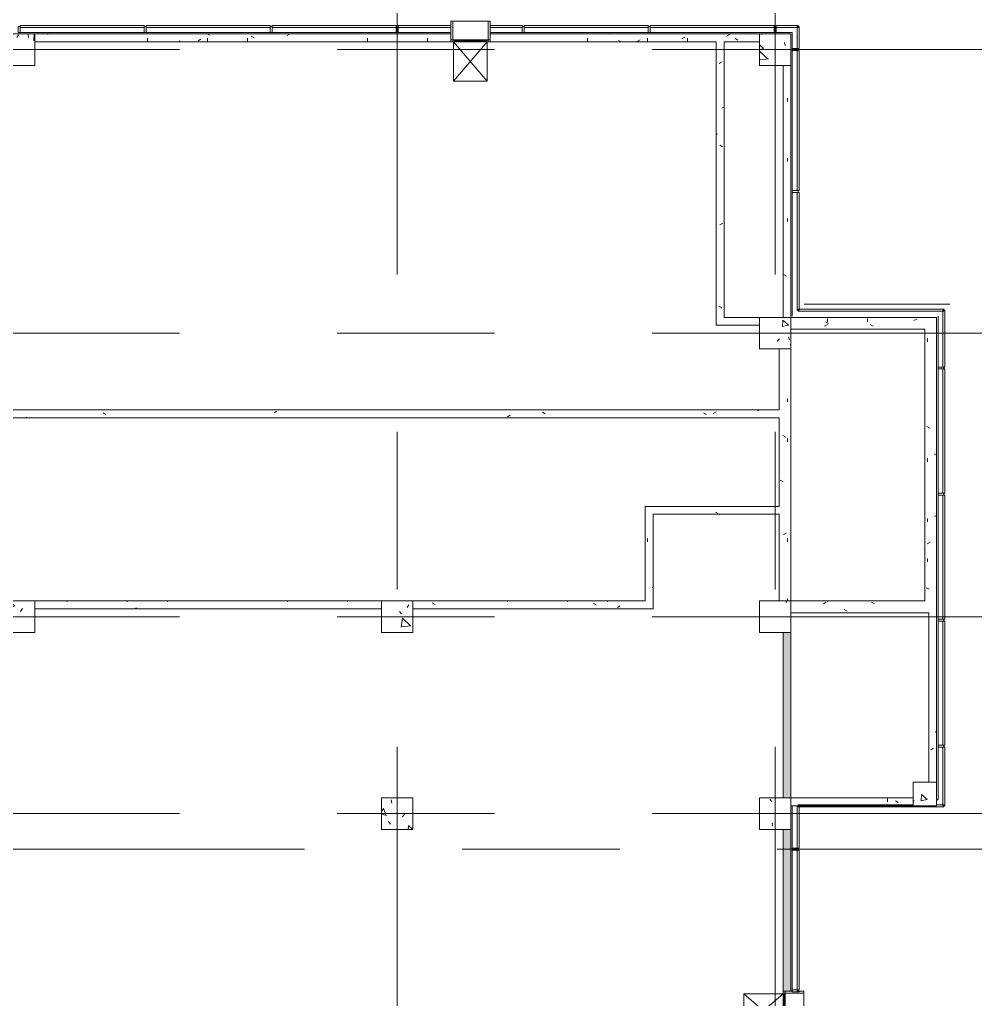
# Model space of a CAD drawing. Extents: x -14231 to 516634, y -267190 to 70805.
# Drawn here: x 375726 to 399997, y -50310 to -25432 of the extents above; entities that cross this region are included whole.
import ezdxf

# ---------------------------------------------------------------- set-up
doc = ezdxf.new("R2010")
doc.units = 0
doc.header["$LTSCALE"] = 8
for name, pattern in [('Access Line', [382.3, 250, -132.3]), ('Centre', [7937.5, 1587.5, -1190.625, 3968.75, -1190.625]), ('IDA - Grid Line', [3500, 2000, -500, 500, -500])]:
    doc.linetypes.add(name, pattern=pattern)
doc.layers.get('0').update_dxf_attribs({"color": 1, "linetype": 'CONTINUOUS'})
for name, color, linetype, lineweight in [('A-_ANOTGRID_E', 7, 'CONTINUOUS', 9), ('A-_CLAD----_E', 7, 'CONTINUOUS', 9), ('A-_CLAD----_E1', 7, 'CONTINUOUS', 9), ('A-_WALL----_E', 7, 'CONTINUOUS', 9), ('A-_WALL----_H', 7, 'CONTINUOUS', 9), ('A-_WIND----_E', 7, 'CONTINUOUS', 9), ('A-COLN----_E', 7, 'CONTINUOUS', 9), ('A-COLN----_E1', 7, 'CONTINUOUS', 9)]:
    doc.layers.add(name, color=color, linetype=linetype, lineweight=lineweight)
pattern_1 = [(0, (0, 0), (2032, 508), [83.82, -1440.18, 83.82, -1440.18, -8128]), (0, (0, 0), (2032, 508), [-3048, 83.82, -2964.18, 83.82, -1440.18, -3556]), (0, (0, 0), (2032, 508), [-7620, 83.82, -932.18, 83.82, -2456.18]), (120, (762, 254), (-1455.9409, 1505.76362), [83.82, -1440.18, 83.82, -1440.18, -8128]), (120, (762, 254), (-1455.9409, 1505.76362), [-3048, 83.82, -2964.18, 83.82, -1440.18, -3556]), (120, (762, 254), (-1455.9409, 1505.76362), [-7620, 83.82, -932.18, 83.82, -2456.18]), (240, (1016, 1270), (-576.0591, -2013.76362), [83.82, -1440.18, 83.82, -1440.18, -8128]), (240, (1016, 1270), (-576.0591, -2013.76362), [-3048, 83.82, -2964.18, 83.82, -1440.18, -3556]), (240, (1016, 1270), (-576.0591, -2013.76362), [-7620, 83.82, -932.18, 83.82, -2456.18])]

# ---------------------------------------------------------------- blocks, each defined once
blk = doc.blocks.new('IDA - Rectangle Column - 800W X 800D-V16-PH1 LEVEL 3 - PROBE')
at = {"layer": 'A-COLN----_E1', "true_color": 0xaaaaaa}
h = blk.add_hatch(dxfattribs=at)
h.set_pattern_fill('FP_18', color=253, style=0, pattern_type=2)
h.set_pattern_definition([(320, (-325556.1, 851757.2), (-159.3907, -1821.8403), [190.5, -2095.5]), (265, (-325556.1, 851757.2), (1910.5674, 352.428), [152.4, -1676.4]), (10.451, (-325569.4, 851605.4), (1751.166, -1469.4262), [161.9, -1780.901]), (316.184, (-325048.1, 851757.2), (-420.428, -2710.791), [285.75, -3143.25]), (6.636, (-325083.2, 851531.3), (2474.276, -2374.0256), [242.85, -2671.351]), (261.184, (-325048, 851757.2), (2474.2525, -2374.05), [228.6, -2514.6]), (291, (-325175.1, 851503.2), (-1022.6516, -1516.1442), [190.5, -2095.5]), (236, (-325175.1, 851503.2), (1841.8805, -618.021), [152.4, -1676.4]), (341.451, (-325260.3, 851376.8), (819.2124, -2134.1713), [161.9, -1780.901]), (307.5, (-325556.1, 851757.2), (845.5504, -30.88603), [83.82, -1572.26, 83.82, -3300.73]), (307.5, (-325556.1, 851757.2), (845.5504, -30.88603), [-1739.9, -1617.98, 83.82, -1598.93]), (277.5, (-325556.1, 851757.2), (1001.80575, -668.1966), [83.82, -886.46, 83.82, -2175.51]), (277.5, (-325556.1, 851757.2), (1001.80575, -668.1966), [-1054.1, -1534.16, 83.82, -557.53]), (237.5, (-325556.1, 852323.6), (-57.2896, -1355.9093), [83.82, -551.18, 83.82, -4526.28]), (237.5, (-325556.1, 852323.6), (-57.2896, -1355.9093), [-718.82, -1897.38, 83.82, -2545.08]), (227.5, (-325556.1, 852577.6), (254.2664, -1481.2932), [83.82, -741.68, 83.82, -3098.8]), (227.5, (-325556.1, 852577.6), (254.2664, -1481.2932), [-909.32, -1231.9, 83.82, -1783.08])])
h.paths.add_polyline_path([(-400, -400), (400, -400), (400, 400), (-400, 400)])
at = {"layer": 'A-COLN----_E', "color": 253, "true_color": 0xaaaaaa}
for p, q in [((400, 400), (-400, 400)), ((-400, 400), (-400, -400)), ((400, -400), (400, 400)), ((-400, -400), (400, -400))]:
    blk.add_line(p, q, dxfattribs=at)
blk = doc.blocks.new('IDA - Rectangle Column - 800W X 800D-V17-PH1 LEVEL 3 - PROBE')
at = {"layer": 'A-COLN----_E1', "true_color": 0xaaaaaa}
h = blk.add_hatch(dxfattribs=at)
h.set_pattern_fill('FP_19', color=253, style=0, pattern_type=2)
h.set_pattern_definition([(320, (-325556.1, 846757.2), (-159.3907, -1821.8403), [190.5, -2095.5]), (265, (-325556.1, 846757.2), (1910.5674, 352.428), [152.4, -1676.4]), (10.451, (-325569.4, 846605.4), (1751.166, -1469.4262), [161.9, -1780.901]), (316.184, (-325048.1, 846757.2), (-420.428, -2710.791), [285.75, -3143.25]), (6.636, (-325083.2, 846531.3), (2474.276, -2374.0256), [242.85, -2671.351]), (261.184, (-325048, 846757.2), (2474.2525, -2374.05), [228.6, -2514.6]), (291, (-325175.1, 846503.2), (-1022.6516, -1516.1442), [190.5, -2095.5]), (236, (-325175.1, 846503.2), (1841.8805, -618.021), [152.4, -1676.4]), (341.451, (-325260.3, 846376.8), (819.2124, -2134.1713), [161.9, -1780.901]), (307.5, (-325556.1, 846757.2), (845.5504, -30.88603), [83.82, -1572.26, 83.82, -3300.73]), (307.5, (-325556.1, 846757.2), (845.5504, -30.88603), [-1739.9, -1617.98, 83.82, -1598.93]), (277.5, (-325556.1, 846757.2), (1001.80575, -668.1966), [83.82, -886.46, 83.82, -2175.51]), (277.5, (-325556.1, 846757.2), (1001.80575, -668.1966), [-1054.1, -1534.16, 83.82, -557.53]), (237.5, (-325556.1, 847323.6), (-57.2896, -1355.9093), [83.82, -551.18, 83.82, -4526.28]), (237.5, (-325556.1, 847323.6), (-57.2896, -1355.9093), [-718.82, -1897.38, 83.82, -2545.08]), (227.5, (-325556.1, 847577.6), (254.2664, -1481.2932), [83.82, -741.68, 83.82, -3098.8]), (227.5, (-325556.1, 847577.6), (254.2664, -1481.2932), [-909.32, -1231.9, 83.82, -1783.08])])
h.paths.add_polyline_path([(-400, 400), (-400, -400), (400, -400), (400, 400)])
at = {"layer": 'A-COLN----_E', "color": 253, "true_color": 0xaaaaaa}
for p, q in [((400, 400), (-400, 400)), ((-400, 400), (-400, -400)), ((400, -400), (400, 400)), ((-400, -400), (400, -400))]:
    blk.add_line(p, q, dxfattribs=at)
blk = doc.blocks.new('IDA - Rectangle Column - 800W X 800D-V18-PH1 LEVEL 3 - PROBE')
at = {"layer": 'A-COLN----_E1', "true_color": 0xaaaaaa}
h = blk.add_hatch(dxfattribs=at)
h.set_pattern_fill('FP_20', color=253, style=0, pattern_type=2)
h.set_pattern_definition([(320, (-325556.1, 839557.2), (-159.3907, -1821.8403), [190.5, -2095.5]), (265, (-325556.1, 839557.2), (1910.5674, 352.428), [152.4, -1676.4]), (10.451, (-325569.4, 839405.4), (1751.166, -1469.4262), [161.9, -1780.901]), (316.184, (-325048.1, 839557.2), (-420.428, -2710.791), [285.75, -3143.25]), (6.636, (-325083.2, 839331.3), (2474.276, -2374.0256), [242.85, -2671.351]), (261.184, (-325048, 839557.2), (2474.2525, -2374.05), [228.6, -2514.6]), (291, (-325175.1, 839303.2), (-1022.6516, -1516.1442), [190.5, -2095.5]), (236, (-325175.1, 839303.2), (1841.8805, -618.021), [152.4, -1676.4]), (341.451, (-325260.3, 839176.8), (819.2124, -2134.1713), [161.9, -1780.901]), (307.5, (-325556.1, 839557.2), (845.5504, -30.88603), [83.82, -1572.26, 83.82, -3300.73]), (307.5, (-325556.1, 839557.2), (845.5504, -30.88603), [-1739.9, -1617.98, 83.82, -1598.93]), (277.5, (-325556.1, 839557.2), (1001.80575, -668.1966), [83.82, -886.46, 83.82, -2175.51]), (277.5, (-325556.1, 839557.2), (1001.80575, -668.1966), [-1054.1, -1534.16, 83.82, -557.53]), (237.5, (-325556.1, 840123.6), (-57.2896, -1355.9093), [83.82, -551.18, 83.82, -4526.28]), (237.5, (-325556.1, 840123.6), (-57.2896, -1355.9093), [-718.82, -1897.38, 83.82, -2545.08]), (227.5, (-325556.1, 840377.6), (254.2664, -1481.2932), [83.82, -741.68, 83.82, -3098.8]), (227.5, (-325556.1, 840377.6), (254.2664, -1481.2932), [-909.32, -1231.9, 83.82, -1783.08])])
h.paths.add_polyline_path([(-400, -400), (400, -400), (400, 400), (-400, 400)])
at = {"layer": 'A-COLN----_E', "color": 253, "true_color": 0xaaaaaa}
for p, q in [((400, 400), (-400, 400)), ((-400, 400), (-400, -400)), ((400, -400), (400, 400)), ((-400, -400), (400, -400))]:
    blk.add_line(p, q, dxfattribs=at)
blk = doc.blocks.new('IDA - Rectangle Column - 800W X 800D-V19-PH1 LEVEL 3 - PROBE')
at = {"layer": 'A-COLN----_E1', "true_color": 0xaaaaaa}
h = blk.add_hatch(dxfattribs=at)
h.set_pattern_fill('FP_21', color=253, style=0, pattern_type=2)
h.set_pattern_definition([(320, (-325556.1, 832357.2), (-159.3907, -1821.8403), [190.5, -2095.5]), (265, (-325556.1, 832357.2), (1910.5674, 352.428), [152.4, -1676.4]), (10.451, (-325569.4, 832205.4), (1751.166, -1469.4262), [161.9, -1780.901]), (316.184, (-325048.1, 832357.2), (-420.428, -2710.791), [285.75, -3143.25]), (6.636, (-325083.2, 832131.3), (2474.276, -2374.0256), [242.85, -2671.351]), (261.184, (-325048, 832357.2), (2474.2525, -2374.05), [228.6, -2514.6]), (291, (-325175.1, 832103.2), (-1022.6516, -1516.1442), [190.5, -2095.5]), (236, (-325175.1, 832103.2), (1841.8805, -618.021), [152.4, -1676.4]), (341.451, (-325260.3, 831976.8), (819.2124, -2134.1713), [161.9, -1780.901]), (307.5, (-325556.1, 832357.2), (845.5504, -30.88603), [83.82, -1572.26, 83.82, -3300.73]), (307.5, (-325556.1, 832357.2), (845.5504, -30.88603), [-1739.9, -1617.98, 83.82, -1598.93]), (277.5, (-325556.1, 832357.2), (1001.80575, -668.1966), [83.82, -886.46, 83.82, -2175.51]), (277.5, (-325556.1, 832357.2), (1001.80575, -668.1966), [-1054.1, -1534.16, 83.82, -557.53]), (237.5, (-325556.1, 832923.6), (-57.2896, -1355.9093), [83.82, -551.18, 83.82, -4526.28]), (237.5, (-325556.1, 832923.6), (-57.2896, -1355.9093), [-718.82, -1897.38, 83.82, -2545.08]), (227.5, (-325556.1, 833177.6), (254.2664, -1481.2932), [83.82, -741.68, 83.82, -3098.8]), (227.5, (-325556.1, 833177.6), (254.2664, -1481.2932), [-909.32, -1231.9, 83.82, -1783.08])])
h.paths.add_polyline_path([(-400, -400), (400, -400), (400, 400), (-400, 400)])
at = {"layer": 'A-COLN----_E', "color": 253, "true_color": 0xaaaaaa}
for p, q in [((400, 400), (-400, 400)), ((-400, 400), (-400, -400)), ((400, -400), (400, 400)), ((-400, -400), (400, -400))]:
    blk.add_line(p, q, dxfattribs=at)
blk = doc.blocks.new('IDA - Rectangle Column - 800W X 800D-V20-PH1 LEVEL 3 - PROBE')
at = {"layer": 'A-COLN----_E1', "true_color": 0xaaaaaa}
h = blk.add_hatch(dxfattribs=at)
h.set_pattern_fill('FP_22', color=253, style=0, pattern_type=2)
h.set_pattern_definition([(320, (-306356.1, 832357.2), (-159.3907, -1821.8403), [190.5, -2095.5]), (265, (-306356.1, 832357.2), (1910.5674, 352.428), [152.4, -1676.4]), (10.451, (-306369.4, 832205.4), (1751.166, -1469.4262), [161.9, -1780.901]), (316.184, (-305848.1, 832357.2), (-420.428, -2710.791), [285.75, -3143.25]), (6.636, (-305883.2, 832131.3), (2474.276, -2374.0256), [242.85, -2671.351]), (261.184, (-305848, 832357.2), (2474.2525, -2374.05), [228.6, -2514.6]), (291, (-305975.1, 832103.2), (-1022.6516, -1516.1442), [190.5, -2095.5]), (236, (-305975.1, 832103.2), (1841.8805, -618.021), [152.4, -1676.4]), (341.451, (-306060.3, 831976.8), (819.2124, -2134.1713), [161.9, -1780.901]), (307.5, (-306356.1, 832357.2), (845.5504, -30.88603), [83.82, -1572.26, 83.82, -3300.73]), (307.5, (-306356.1, 832357.2), (845.5504, -30.88603), [-1739.9, -1617.98, 83.82, -1598.93]), (277.5, (-306356.1, 832357.2), (1001.80575, -668.1966), [83.82, -886.46, 83.82, -2175.51]), (277.5, (-306356.1, 832357.2), (1001.80575, -668.1966), [-1054.1, -1534.16, 83.82, -557.53]), (237.5, (-306356.1, 832923.6), (-57.2896, -1355.9093), [83.82, -551.18, 83.82, -4526.28]), (237.5, (-306356.1, 832923.6), (-57.2896, -1355.9093), [-718.82, -1897.38, 83.82, -2545.08]), (227.5, (-306356.1, 833177.6), (254.2664, -1481.2932), [83.82, -741.68, 83.82, -3098.8]), (227.5, (-306356.1, 833177.6), (254.2664, -1481.2932), [-909.32, -1231.9, 83.82, -1783.08])])
h.paths.add_polyline_path([(-400, -400), (400, -400), (400, 400), (-400, 400)])
at = {"layer": 'A-COLN----_E', "color": 253, "true_color": 0xaaaaaa}
for p, q in [((400, 400), (-400, 400)), ((-400, 400), (-400, -400)), ((400, -400), (400, 400)), ((-400, -400), (400, -400))]:
    blk.add_line(p, q, dxfattribs=at)
blk = doc.blocks.new('IDA - Rectangle Column - 800W X 800D-V21-PH1 LEVEL 3 - PROBE')
at = {"layer": 'A-COLN----_E1', "true_color": 0xaaaaaa}
h = blk.add_hatch(dxfattribs=at)
h.set_pattern_fill('FP_23', color=253, style=0, pattern_type=2)
h.set_pattern_definition([(320, (-306356.1, 846757.2), (-159.3907, -1821.8403), [190.5, -2095.5]), (265, (-306356.1, 846757.2), (1910.5674, 352.428), [152.4, -1676.4]), (10.451, (-306369.4, 846605.4), (1751.166, -1469.4262), [161.9, -1780.901]), (316.184, (-305848.1, 846757.2), (-420.428, -2710.791), [285.75, -3143.25]), (6.636, (-305883.2, 846531.3), (2474.276, -2374.0256), [242.85, -2671.351]), (261.184, (-305848, 846757.2), (2474.2525, -2374.05), [228.6, -2514.6]), (291, (-305975.1, 846503.2), (-1022.6516, -1516.1442), [190.5, -2095.5]), (236, (-305975.1, 846503.2), (1841.8805, -618.021), [152.4, -1676.4]), (341.451, (-306060.3, 846376.8), (819.2124, -2134.1713), [161.9, -1780.901]), (307.5, (-306356.1, 846757.2), (845.5504, -30.88603), [83.82, -1572.26, 83.82, -3300.73]), (307.5, (-306356.1, 846757.2), (845.5504, -30.88603), [-1739.9, -1617.98, 83.82, -1598.93]), (277.5, (-306356.1, 846757.2), (1001.80575, -668.1966), [83.82, -886.46, 83.82, -2175.51]), (277.5, (-306356.1, 846757.2), (1001.80575, -668.1966), [-1054.1, -1534.16, 83.82, -557.53]), (237.5, (-306356.1, 847323.6), (-57.2896, -1355.9093), [83.82, -551.18, 83.82, -4526.28]), (237.5, (-306356.1, 847323.6), (-57.2896, -1355.9093), [-718.82, -1897.38, 83.82, -2545.08]), (227.5, (-306356.1, 847577.6), (254.2664, -1481.2932), [83.82, -741.68, 83.82, -3098.8]), (227.5, (-306356.1, 847577.6), (254.2664, -1481.2932), [-909.32, -1231.9, 83.82, -1783.08])])
h.paths.add_polyline_path([(-400, 400), (-400, -400), (400, -400), (400, 400)])
at = {"layer": 'A-COLN----_E', "color": 253, "true_color": 0xaaaaaa}
for p, q in [((400, 400), (-400, 400)), ((-400, 400), (-400, -400)), ((400, -400), (400, 400)), ((-400, -400), (400, -400))]:
    blk.add_line(p, q, dxfattribs=at)
blk = doc.blocks.new('IDA - Rectangle Column - 800W X 800D-V22-PH1 LEVEL 3 - PROBE')
at = {"layer": 'A-COLN----_E1', "true_color": 0xaaaaaa}
h = blk.add_hatch(dxfattribs=at)
h.set_pattern_fill('FP_24', color=253, style=0, pattern_type=2)
h.set_pattern_definition([(320, (-315956.1, 846757.2), (-159.3907, -1821.8403), [190.5, -2095.5]), (265, (-315956.1, 846757.2), (1910.5674, 352.428), [152.4, -1676.4]), (10.451, (-315969.4, 846605.4), (1751.166, -1469.4262), [161.9, -1780.901]), (316.184, (-315448.1, 846757.2), (-420.428, -2710.791), [285.75, -3143.25]), (6.636, (-315483.2, 846531.3), (2474.276, -2374.0256), [242.85, -2671.351]), (261.184, (-315448, 846757.2), (2474.2525, -2374.05), [228.6, -2514.6]), (291, (-315575.1, 846503.2), (-1022.6516, -1516.1442), [190.5, -2095.5]), (236, (-315575.1, 846503.2), (1841.8805, -618.021), [152.4, -1676.4]), (341.451, (-315660.3, 846376.8), (819.2124, -2134.1713), [161.9, -1780.901]), (307.5, (-315956.1, 846757.2), (845.5504, -30.88603), [83.82, -1572.26, 83.82, -3300.73]), (307.5, (-315956.1, 846757.2), (845.5504, -30.88603), [-1739.9, -1617.98, 83.82, -1598.93]), (277.5, (-315956.1, 846757.2), (1001.80575, -668.1966), [83.82, -886.46, 83.82, -2175.51]), (277.5, (-315956.1, 846757.2), (1001.80575, -668.1966), [-1054.1, -1534.16, 83.82, -557.53]), (237.5, (-315956.1, 847323.6), (-57.2896, -1355.9093), [83.82, -551.18, 83.82, -4526.28]), (237.5, (-315956.1, 847323.6), (-57.2896, -1355.9093), [-718.82, -1897.38, 83.82, -2545.08]), (227.5, (-315956.1, 847577.6), (254.2664, -1481.2932), [83.82, -741.68, 83.82, -3098.8]), (227.5, (-315956.1, 847577.6), (254.2664, -1481.2932), [-909.32, -1231.9, 83.82, -1783.08])])
h.paths.add_polyline_path([(-400, -400), (400, -400), (400, 400), (-400, 400), (-400, 262)])
at = {"layer": 'A-COLN----_E', "color": 253, "true_color": 0xaaaaaa}
for p, q in [((400, 400), (-400, 400)), ((-400, 400), (-400, -400)), ((400, -400), (400, 400)), ((-400, -400), (400, -400))]:
    blk.add_line(p, q, dxfattribs=at)
blk = doc.blocks.new('IDA - Rectangle Column - 800W X 800D-V23-PH1 LEVEL 3 - PROBE')
at = {"layer": 'A-COLN----_E1', "true_color": 0xaaaaaa}
h = blk.add_hatch(dxfattribs=at)
h.set_pattern_fill('FP_25', color=253, style=0, pattern_type=2)
h.set_pattern_definition([(320, (-315956.1, 851757.2), (-159.3907, -1821.8403), [190.5, -2095.5]), (265, (-315956.1, 851757.2), (1910.5674, 352.428), [152.4, -1676.4]), (10.451, (-315969.4, 851605.4), (1751.166, -1469.4262), [161.9, -1780.901]), (316.184, (-315448.1, 851757.2), (-420.428, -2710.791), [285.75, -3143.25]), (6.636, (-315483.2, 851531.3), (2474.276, -2374.0256), [242.85, -2671.351]), (261.184, (-315448, 851757.2), (2474.2525, -2374.05), [228.6, -2514.6]), (291, (-315575.1, 851503.2), (-1022.6516, -1516.1442), [190.5, -2095.5]), (236, (-315575.1, 851503.2), (1841.8805, -618.021), [152.4, -1676.4]), (341.451, (-315660.3, 851376.8), (819.2124, -2134.1713), [161.9, -1780.901]), (307.5, (-315956.1, 851757.2), (845.5504, -30.88603), [83.82, -1572.26, 83.82, -3300.73]), (307.5, (-315956.1, 851757.2), (845.5504, -30.88603), [-1739.9, -1617.98, 83.82, -1598.93]), (277.5, (-315956.1, 851757.2), (1001.80575, -668.1966), [83.82, -886.46, 83.82, -2175.51]), (277.5, (-315956.1, 851757.2), (1001.80575, -668.1966), [-1054.1, -1534.16, 83.82, -557.53]), (237.5, (-315956.1, 852323.6), (-57.2896, -1355.9093), [83.82, -551.18, 83.82, -4526.28]), (237.5, (-315956.1, 852323.6), (-57.2896, -1355.9093), [-718.82, -1897.38, 83.82, -2545.08]), (227.5, (-315956.1, 852577.6), (254.2664, -1481.2932), [83.82, -741.68, 83.82, -3098.8]), (227.5, (-315956.1, 852577.6), (254.2664, -1481.2932), [-909.32, -1231.9, 83.82, -1783.08])])
h.paths.add_polyline_path([(-400, -400), (400, -400), (400, 400), (-400, 400)])
at = {"layer": 'A-COLN----_E', "color": 253, "true_color": 0xaaaaaa}
for p, q in [((400, 400), (-400, 400)), ((-400, 400), (-400, -400)), ((400, -400), (400, 400)), ((-400, -400), (400, -400))]:
    blk.add_line(p, q, dxfattribs=at)
blk = doc.blocks.new('IDA - Rectangle Column - 600W X 600D-9805182-PH1 LEVEL 3 - PROBE')
at = {"layer": 'A-COLN----_E1', "true_color": 0xaaaaaa}
h = blk.add_hatch(dxfattribs=at)
h.set_pattern_fill('FP_56', color=253, style=0, pattern_type=2)
h.set_pattern_definition([(320, (-329356.1, 851257.2), (-159.3907, -1821.8403), [190.5, -2095.5]), (265, (-329356.1, 851257.2), (1910.5674, 352.428), [152.4, -1676.4]), (10.451, (-329369.4, 851105.4), (1751.166, -1469.4262), [161.9, -1780.901]), (316.184, (-328848.1, 851257.2), (-420.428, -2710.791), [285.75, -3143.25]), (6.636, (-328883.2, 851031.3), (2474.276, -2374.0256), [242.85, -2671.351]), (261.184, (-328848, 851257.2), (2474.2525, -2374.05), [228.6, -2514.6]), (291, (-328975.1, 851003.2), (-1022.6516, -1516.1442), [190.5, -2095.5]), (236, (-328975.1, 851003.2), (1841.8805, -618.021), [152.4, -1676.4]), (341.451, (-329060.3, 850876.8), (819.2124, -2134.1713), [161.9, -1780.901]), (307.5, (-329356.1, 851257.2), (845.5504, -30.88603), [83.82, -1572.26, 83.82, -3300.73]), (307.5, (-329356.1, 851257.2), (845.5504, -30.88603), [-1739.9, -1617.98, 83.82, -1598.93]), (277.5, (-329356.1, 851257.2), (1001.80575, -668.1966), [83.82, -886.46, 83.82, -2175.51]), (277.5, (-329356.1, 851257.2), (1001.80575, -668.1966), [-1054.1, -1534.16, 83.82, -557.53]), (237.5, (-329356.1, 851823.6), (-57.2896, -1355.9093), [83.82, -551.18, 83.82, -4526.28]), (237.5, (-329356.1, 851823.6), (-57.2896, -1355.9093), [-718.82, -1897.38, 83.82, -2545.08]), (227.5, (-329356.1, 852077.6), (254.2664, -1481.2932), [83.82, -741.68, 83.82, -3098.8]), (227.5, (-329356.1, 852077.6), (254.2664, -1481.2932), [-909.32, -1231.9, 83.82, -1783.08])])
h.paths.add_polyline_path([(-300, -300), (300, -300), (300, 300), (-300, 300)])
at = {"layer": 'A-COLN----_E', "color": 253, "true_color": 0xaaaaaa}
for p, q in [((300, 300), (-300, 300)), ((-300, 300), (-300, -300)), ((300, -300), (300, 300)), ((-300, -300), (300, -300))]:
    blk.add_line(p, q, dxfattribs=at)
blk = doc.blocks.new('Aluminium Window - 1000L X 1000H - FAP-02 - 2HR-V56-PH1 LEVEL 3 - PROBE')
at = {"layer": 'A-_WIND----_E', "color": 253, "true_color": 0xaaaaaa}
for p, q in [((-495, 425), (-495, 310)), ((-445, 425), (-495, 425)), ((-445, -50), (-445, 425)), ((455, 425), (-445, 425)), ((505, 425), (455, 425)), ((455, 425), (455, -50)), ((505, 310), (505, 425)), ((505, 100), (505, 260)), ((-495, 135), (-495, 100)), ((-445, -50), (-492, -50)), ((-492, -50), (-445, -50)), ((-492, -100), (-445, -100)), ((-445, -65), (-445, -50)), ((455, -50), (-445, -50)), ((-445, -50), (455, -50)), ((-445, -65), (-445, -100)), ((-395, -65), (-445, -65)), ((-445, -100), (-395, -100)), ((405, -65), (-395, -65)), ((-395, -100), (-395, -65)), ((405, -79), (-395, -79)), ((-395, -79), (-395, -87)), ((-395, -87), (405, -87)), ((-395, -100), (405, -100)), ((455, -65), (405, -65)), ((405, -65), (405, -100)), ((405, -87), (405, -79)), ((405, -100), (455, -100)), ((505, -50), (455, -50)), ((455, -50), (455, -65)), ((455, -50), (505, -50)), ((455, -100), (455, -65)), ((455, -100), (505, -100))]:
    blk.add_line(p, q, dxfattribs=at)
at = {"layer": 'A-_WIND----_E', "color": 253, "linetype": 'Centre', "true_color": 0xaaaaaa}
for p, q in [((-495, 425), (505, 425)), ((-74, 425), (-390, 425))]:
    blk.add_line(p, q, dxfattribs=at)
at = {"layer": 'A-_WIND----_E', "color": 253, "linetype": 'Access Line', "true_color": 0xaaaaaa}
for p, q in [((-420, -1100), (-420, -100)), ((-420, -100), (430, -1100)), ((-420, -1100), (430, -100)), ((430, -1100), (430, -100)), ((-420, -1100), (430, -1100))]:
    blk.add_line(p, q, dxfattribs=at)
blk = doc.blocks.new('Aluminium Window - 1000L X 1000H - FAP-02 - 2HR-V58-PH1 LEVEL 3 - PROBE')
at = {"layer": 'A-_WIND----_E', "color": 253, "true_color": 0xaaaaaa}
for p, q in [((-495, 425), (-495, 310)), ((-445, 425), (-495, 425)), ((-495, 260), (-495, 100)), ((-445, -50), (-445, 425)), ((455, 425), (-445, 425)), ((505, 425), (455, 425)), ((455, 425), (455, -50)), ((505, 310), (505, 425)), ((505, 100), (505, 260)), ((-445, -50), (-492, -50)), ((-492, -50), (-445, -50)), ((-492, -100), (-445, -100)), ((-445, -65), (-445, -50)), ((455, -50), (-445, -50)), ((-445, -50), (455, -50)), ((-445, -65), (-445, -100)), ((-395, -65), (-445, -65)), ((-445, -100), (-395, -100)), ((405, -65), (-395, -65)), ((-395, -100), (-395, -65)), ((405, -79), (-395, -79)), ((-395, -79), (-395, -87)), ((-395, -87), (405, -87)), ((-395, -100), (405, -100)), ((455, -65), (405, -65)), ((405, -65), (405, -100)), ((405, -87), (405, -79)), ((405, -100), (455, -100)), ((505, -50), (455, -50)), ((455, -50), (455, -65)), ((455, -50), (505, -50)), ((455, -100), (455, -65)), ((455, -100), (505, -100))]:
    blk.add_line(p, q, dxfattribs=at)
at = {"layer": 'A-_WIND----_E', "color": 253, "linetype": 'Centre', "true_color": 0xaaaaaa}
for p, q in [((-495, 425), (505, 425)), ((-74, 425), (-390, 425))]:
    blk.add_line(p, q, dxfattribs=at)
at = {"layer": 'A-_WIND----_E', "color": 253, "linetype": 'Access Line', "true_color": 0xaaaaaa}
for p, q in [((-420, -1100), (-420, -100)), ((-420, -100), (430, -1100)), ((-420, -1100), (430, -100)), ((430, -1100), (430, -100)), ((-420, -1100), (430, -1100))]:
    blk.add_line(p, q, dxfattribs=at)
blk = doc.blocks.new('System Panel - AlumPanelClad-White-10001330-PH1 LEVEL 3 - PROBE')
at = {"layer": 'A-_CLAD----_E', "color": 253, "true_color": 0xaaaaaa}
for p, q in [((1065, 25), (-1850, 25)), ((-1850, 25), (-1850, -25)), ((1850, 25), (1665, 25)), ((1850, -25), (1850, 25)), ((-1850, -25), (1850, -25))]:
    blk.add_line(p, q, dxfattribs=at)
blk = doc.blocks.new('Rectangular Mullion - groove center-10012004-PH1 LEVEL 3 - PROBE')
at = {"layer": 'A-_CLAD----_E1', "color": 253, "true_color": 0xaaaaaa}
blk.add_line((851407, 329691), (851407, 329656), dxfattribs=at)
blk = doc.blocks.new('System Panel - AlumPanelClad-White-10012010-PH1 LEVEL 3 - PROBE')
at = {"layer": 'A-_CLAD----_E', "color": 253, "true_color": 0xaaaaaa}
for p, q in [((745, 25), (-745, 25)), ((-745, 25), (-745, -25)), ((745, -25), (745, 25)), ((-745, -25), (745, -25))]:
    blk.add_line(p, q, dxfattribs=at)
blk = doc.blocks.new('Rectangular Mullion - groove center-10012005-PH1 LEVEL 3 - PROBE')
at = {"layer": 'A-_CLAD----_E1', "color": 253, "true_color": 0xaaaaaa}
blk.add_line((850067, 329691), (851407, 329691), dxfattribs=at)
blk = doc.blocks.new('System Panel - AlumPanelClad-White-10000757-PH1 LEVEL 3 - PROBE')
at = {"layer": 'A-_CLAD----_E', "color": 253, "true_color": 0xaaaaaa}
for p, q in [((1850, 25), (-1850, 25)), ((-1850, 25), (-1850, -25)), ((1850, -25), (1850, 25)), ((-1850, -25), (1850, -25))]:
    blk.add_line(p, q, dxfattribs=at)
blk = doc.blocks.new('Rectangular Mullion - groove center-10013415-PH1 LEVEL 3 - PROBE')
at = {"layer": 'A-_CLAD----_E1', "color": 253, "true_color": 0xaaaaaa}
blk.add_line((838822, 326291), (838822, 329991), dxfattribs=at)
blk = doc.blocks.new('System Panel - AlumPanelClad-White-10013422-PH1 LEVEL 3 - PROBE')
at = {"layer": 'A-_CLAD----_E', "color": 253, "true_color": 0xaaaaaa}
for p, q in [((1495, 25), (-1495, 25)), ((-1495, 25), (-1495, -25)), ((1495, -25), (1495, 25)), ((-1495, -25), (1495, -25))]:
    blk.add_line(p, q, dxfattribs=at)
blk = doc.blocks.new('Rectangular Mullion - groove center-10013417-PH1 LEVEL 3 - PROBE')
at = {"layer": 'A-_CLAD----_E1', "color": 253, "true_color": 0xaaaaaa}
blk.add_line((835982, 325991), (839122, 325991), dxfattribs=at)
blk = doc.blocks.new('System Panel - AlumPanelClad-White-10021056-PH1 LEVEL 3 - PROBE')
at = {"layer": 'A-_CLAD----_E', "color": 253, "true_color": 0xaaaaaa}
for p, q in [((280, 25), (-280, 25)), ((-280, 25), (-280, -25)), ((280, -25), (280, 25)), ((-280, -25), (280, -25))]:
    blk.add_line(p, q, dxfattribs=at)
blk = doc.blocks.new('Rectangular Mullion - groove center-10021053-PH1 LEVEL 3 - PROBE')
at = {"layer": 'A-_CLAD----_E1', "color": 253, "true_color": 0xaaaaaa}
blk.add_line((831922, 325581), (831922, 325991), dxfattribs=at)
blk = doc.blocks.new('System Panel - AlumPanelClad-White-10085945-PH1 LEVEL 3 - PROBE')
at = {"layer": 'A-_CLAD----_E', "color": 253, "true_color": 0xaaaaaa}
for p, q in [((786, 25), (-1786, 25)), ((-1786, 25), (-1786, -25)), ((786, -25), (786, 25)), ((1764, -25), (1764, 25)), ((1764, 25), (1786, 25)), ((1786, 25), (1786, -25)), ((-1786, -25), (786, -25)), ((1786, -25), (1764, -25))]:
    blk.add_line(p, q, dxfattribs=at)
blk = doc.blocks.new('System Panel - AlumPanelClad-White-10007495-PH1 LEVEL 3 - PROBE')
at = {"layer": 'A-_CLAD----_E', "color": 253, "true_color": 0xaaaaaa}
for p, q in [((1775, 25), (-1775, 25)), ((-1775, 25), (-1775, -25)), ((1775, -25), (1775, 25)), ((-1775, -25), (1775, -25))]:
    blk.add_line(p, q, dxfattribs=at)
blk = doc.blocks.new('Rectangular Mullion - groove center-10007492-PH1 LEVEL 3 - PROBE')
at = {"layer": 'A-_CLAD----_E1', "color": 253, "true_color": 0xaaaaaa}
blk.add_line((931882, 325991), (935432, 325991), dxfattribs=at)
blk = doc.blocks.new('Rectangular Mullion - groove center-9997094-PH1 LEVEL 3 - PROBE')
at = {"layer": 'A-_CLAD----_E1', "color": 253, "true_color": 0xaaaaaa}
for p, q in [((-25, -150), (-25, 0)), ((-25, 0), (25, 0)), ((25, 0), (25, -150)), ((25, -150), (-25, -150))]:
    blk.add_line(p, q, dxfattribs=at)
blk = doc.blocks.new('System Panel - AlumPanelClad-White-10011132-PH1 LEVEL 3 - PROBE')
at = {"layer": 'A-_CLAD----_E', "color": 253, "true_color": 0xaaaaaa}
for p, q in [((537.5, 25), (-537.5, 25)), ((-537.5, 25), (-537.5, -25)), ((537.5, -25), (537.5, 25)), ((-537.5, -25), (537.5, -25))]:
    blk.add_line(p, q, dxfattribs=at)
blk = doc.blocks.new('Rectangular Mullion - groove center-10011131-PH1 LEVEL 3 - PROBE')
at = {"layer": 'A-_CLAD----_E1', "color": 253, "true_color": 0xaaaaaa}
blk.add_line((851557, 325991), (852632, 325991), dxfattribs=at)
blk = doc.blocks.new('System Panel - AlumPanelClad-White-10005328-PH1 LEVEL 3 - PROBE')
at = {"layer": 'A-_CLAD----_E', "color": 253, "true_color": 0xaaaaaa}
for p, q in [((1575, 25), (-1575, 25)), ((-1575, 25), (-1575, -25)), ((1575, -25), (1575, 25)), ((-1575, -25), (1575, -25))]:
    blk.add_line(p, q, dxfattribs=at)
blk = doc.blocks.new('Rectangular Mullion - groove center-10005325-PH1 LEVEL 3 - PROBE')
at = {"layer": 'A-_CLAD----_E1', "color": 253, "true_color": 0xaaaaaa}
blk.add_line((846867, 329691), (850017, 329691), dxfattribs=at)
blk = doc.blocks.new('System Panel - AlumPanelClad-White-10013404-PH1 LEVEL 3 - PROBE')
at = {"layer": 'A-_CLAD----_E', "color": 253, "true_color": 0xaaaaaa}
for p, q in [((723, 25), (-723, 25)), ((-723, 25), (-723, -25)), ((723, -25), (723, 25)), ((-723, -25), (723, -25))]:
    blk.add_line(p, q, dxfattribs=at)
blk = doc.blocks.new('Rectangular Mullion - groove center-10013402-PH1 LEVEL 3 - PROBE')
at = {"layer": 'A-_CLAD----_E1', "color": 253, "true_color": 0xaaaaaa}
blk.add_line((839122, 329691), (840417, 329691), dxfattribs=at)
blk = doc.blocks.new('System Panel - AlumPanelClad-White-10013864-PH1 LEVEL 3 - PROBE')
at = {"layer": 'A-_CLAD----_E', "color": 253, "true_color": 0xaaaaaa}
for p, q in [((280, 25), (-280, 25)), ((-280, 25), (-280, -25)), ((280, -25), (280, 25)), ((-280, -25), (280, -25))]:
    blk.add_line(p, q, dxfattribs=at)
blk = doc.blocks.new('Rectangular Mullion - groove center-10021132-PH1 LEVEL 3 - PROBE')
at = {"layer": 'A-_CLAD----_E1', "color": 253, "true_color": 0xaaaaaa}
blk.add_line((831922, 325991), (832332, 325991), dxfattribs=at)
blk = doc.blocks.new('System Panel - AlumPanelClad-White-10087131-PH1 LEVEL 3 - PROBE')
at = {"layer": 'A-_CLAD----_E', "color": 253, "true_color": 0xaaaaaa}
for p, q in [((-760, 25), (-1575, 25)), ((-1575, 25), (-1575, -25)), ((-760, -25), (-760, 25)), ((1575, 25), (240, 25)), ((240, 25), (240, -25)), ((1575, -25), (1575, 25)), ((-1575, -25), (-760, -25)), ((240, -25), (1575, -25))]:
    blk.add_line(p, q, dxfattribs=at)
blk = doc.blocks.new('Rectangular Mullion - groove center-10086793-PH1 LEVEL 3 - PROBE')
at = {"layer": 'A-_CLAD----_E1', "color": 253, "true_color": 0xaaaaaa}
blk.add_line((831922, 315981), (831922, 317316), dxfattribs=at)
blk = doc.blocks.new('Rectangular Mullion - groove center-10087119-PH1 LEVEL 3 - PROBE')
at = {"layer": 'A-_CLAD----_E1', "color": 253, "true_color": 0xaaaaaa}
blk.add_line((831922, 318316), (831922, 319131), dxfattribs=at)
blk = doc.blocks.new('1659_F10N-PROBE_A_XF10N_R25_rvt-1-PH1 LEVEL 3 - PROBE')
at = {"layer": 'A-_WALL----_H', "true_color": 0xd4d4d4}
h = blk.add_hatch(dxfattribs=at)
h.set_pattern_fill('FP_1', color=254, style=0, pattern_type=2)
h.set_pattern_definition(pattern_1)
h.paths.add_polyline_path([(846357, 329356), (846357, 329656), (839157, 329656), (839157, 329356), (839457, 329356)])
h = blk.add_hatch(dxfattribs=at)
h.set_pattern_fill('FP_1', color=254, style=0, pattern_type=2)
h.set_pattern_definition(pattern_1)
h.paths.add_polyline_path([(846357, 325956), (846657, 325956), (846657, 329656), (846357, 329656), (846357, 329356)])
h = blk.add_hatch(dxfattribs=at)
h.set_pattern_fill('FP_1', color=254, style=0, pattern_type=2)
h.set_pattern_definition(pattern_1)
h.paths.add_polyline_path([(846657, 329456), (850957, 329456), (850957, 329656), (846657, 329656)])
h = blk.add_hatch(dxfattribs=at)
h.set_pattern_fill('FP_1', color=254, style=0, pattern_type=2)
h.set_pattern_definition(pattern_1)
h.paths.add_polyline_path([(839457, 325956), (839457, 329356), (839157, 329356), (839157, 325956)])
h = blk.add_hatch(dxfattribs=at)
h.set_pattern_fill('FP_1', color=254, style=0, pattern_type=2)
h.set_pattern_definition(pattern_1)
h.paths.add_polyline_path([(851357, 325956), (851557, 325956), (851557, 329056), (851357, 329056)])
h = blk.add_hatch(dxfattribs=at)
h.set_pattern_fill('FP_1', color=254, style=0, pattern_type=2)
h.set_pattern_definition(pattern_1)
h.paths.add_polyline_path([(837477, 325756), (839157, 325756), (839157, 325956), (832757, 325956), (832757, 325756)])
h = blk.add_hatch(dxfattribs=at)
h.set_pattern_fill('FP_1', color=254, style=0, pattern_type=2)
h.set_pattern_definition(pattern_1)
h.paths.add_polyline_path([(839957, 325656), (846357, 325656), (846357, 325956), (839957, 325956)])
h = blk.add_hatch(dxfattribs=at)
h.set_pattern_fill('FP_1', color=254, style=0, pattern_type=2)
h.set_pattern_definition(pattern_1)
h.paths.add_polyline_path([(938007, 325756), (938657, 325756), (938657, 325956), (938007, 325956), (938007, 325856)])
h.paths.add_polyline_path([(937011, 325756), (937011, 325956), (932257, 325956), (932257, 325756), (936678, 325756)])
h.paths.add_polyline_path([(939457, 325756), (943157, 325756), (943157, 325956), (939457, 325956), (939457, 325930)])
h.paths.add_polyline_path([(931457, 325756), (931457, 325956), (925057, 325956), (925057, 325756)])
h.paths.add_polyline_path([(915957, 325756), (917057, 325756), (917057, 325956), (915957, 325956), (915957, 325856)])
h.paths.add_polyline_path([(918642, 325756), (924257, 325756), (924257, 325956), (917857, 325956), (917857, 325756)])
h.paths.add_polyline_path([(914961, 325756), (914961, 325956), (910657, 325956), (910657, 325756), (914133, 325756)])
h.paths.add_polyline_path([(909857, 325756), (909857, 325956), (903457, 325956), (903457, 325756), (909623, 325756)])
h.paths.add_polyline_path([(902657, 325756), (902657, 325956), (898307, 325956), (898307, 325756), (900605, 325756)])
h.paths.add_polyline_path([(897311, 325756), (897311, 325956), (896257, 325956), (896257, 325756)])
h.paths.add_polyline_path([(895457, 325756), (895457, 325956), (889057, 325956), (889057, 325756), (891587, 325756)])
h.paths.add_polyline_path([(888257, 325756), (888257, 325956), (881857, 325956), (881857, 325756), (882569, 325756)])
h.paths.add_polyline_path([(881057, 325756), (881057, 325956), (878857, 325956), (878857, 325756)])
h.paths.add_polyline_path([(874657, 325756), (877861, 325756), (877861, 325956), (874657, 325956), (874657, 325772)])
h.paths.add_polyline_path([(873550, 325756), (873857, 325756), (873857, 325956), (867457, 325956), (867457, 325756)])
h.paths.add_polyline_path([(866657, 325756), (866657, 325956), (860257, 325956), (860257, 325756), (864532, 325756)])
h.paths.add_polyline_path([(852157, 325756), (856264, 325756), (856264, 325956), (852157, 325956), (852157, 325931)])
h.paths.add_polyline_path([(847157, 325756), (851357, 325756), (851357, 325956), (847157, 325956), (847157, 325769)])
h.paths.add_polyline_path([(859457, 325756), (859457, 325956), (857261, 325956), (857261, 325756)])
h = blk.add_hatch(dxfattribs=at)
h.set_pattern_fill('FP_1', color=254, style=0, pattern_type=2)
h.set_pattern_definition(pattern_1)
h.paths.add_polyline_path([(841707, 300856), (841707, 325656), (841507, 325656), (841507, 300856)])
h = blk.add_hatch(dxfattribs=at)
h.set_pattern_fill('FP_1', color=254, style=0, pattern_type=2)
h.set_pattern_definition(pattern_1)
h.paths.add_polyline_path([(844157, 322456), (844157, 325656), (843957, 325656), (843957, 322456)])
h = blk.add_hatch(dxfattribs=at)
h.set_pattern_fill('FP_1', color=254, style=0, pattern_type=2)
h.set_pattern_definition(pattern_1)
h.paths.add_polyline_path([(832144, 300830), (832157, 300830), (832157, 305956), (831957, 305956), (831957, 300830), (832057, 300830)])
h.paths.add_polyline_path([(832002, 306756), (832157, 306756), (832157, 317319), (831957, 317319), (831957, 306756)])
h.paths.add_polyline_path([(831957, 318316), (832157, 318316), (832157, 325156), (831957, 325156), (831957, 324025)])
h = blk.add_hatch(dxfattribs=at)
h.set_pattern_fill('FP_1', color=254, style=0, pattern_type=2)
h.set_pattern_definition(pattern_1)
h.paths.add_polyline_path([(832157, 324056), (839357, 324056), (839357, 324256), (832157, 324256)])
h = blk.add_hatch(dxfattribs=at)
h.set_pattern_fill('FP_1', color=254, style=0, pattern_type=2)
h.set_pattern_definition(pattern_1)
h.paths.add_polyline_path([(846357, 322256), (846357, 322456), (843957, 322456), (843957, 322256)])
h = blk.add_hatch(dxfattribs=at)
h.set_pattern_fill('FP_1', color=254, style=0, pattern_type=2)
h.set_pattern_definition(pattern_1)
h.paths.add_polyline_path([(846496, 316356), (846557, 316356), (846557, 322456), (846357, 322456), (846357, 316356)])
h = blk.add_hatch(dxfattribs=at)
h.set_pattern_fill('FP_1', color=254, style=0, pattern_type=2)
h.set_pattern_definition(pattern_1)
h.paths.add_polyline_path([(846357, 306756), (846557, 306756), (846557, 315556), (846357, 315556)])
at = {"layer": 'A-_ANOTGRID_E', "color": 254, "linetype": 'IDA - Grid Line', "true_color": 0xd4d4d4}
for p, q in [((832357, 294432), (832357, 332853)), ((839557, 294432), (839557, 332853)), ((846757, 294432), (846757, 332853)), ((851757, 294432), (851757, 332853)), ((852657, 297607), (852657, 332853)), ((822064, 325556), (979147, 325556)), ((822064, 315956), (979147, 315956))]:
    blk.add_line(p, q, dxfattribs=at)
at = {"layer": 'A-_WALL----_E', "color": 253, "true_color": 0xaaaaaa}
for p, q in [((846357, 329656), (839157, 329656)), ((839157, 329656), (839157, 329356)), ((846657, 329656), (846357, 329656)), ((850957, 329656), (846657, 329656)), ((846657, 325956), (846657, 329456)), ((846657, 329456), (850957, 329456)), ((839157, 329356), (839157, 325956)), ((839457, 329356), (846357, 329356)), ((839457, 325956), (839457, 329356)), ((846357, 329356), (846357, 325956)), ((851357, 329056), (851357, 325956)), ((851557, 329056), (851357, 329056)), ((851557, 325956), (851557, 329056)), ((839157, 325956), (832757, 325956)), ((846357, 325956), (839957, 325956)), ((851357, 325956), (847157, 325956)), ((856264, 325956), (852157, 325956)), ((856264, 325756), (856264, 325956)), ((832757, 325756), (839157, 325756)), ((839957, 325656), (841507, 325656)), ((841507, 325656), (841507, 300856)), ((841707, 325656), (843957, 325656)), ((841707, 300856), (841707, 325656)), ((843957, 325656), (843957, 322456)), ((844157, 322456), (844157, 325656)), ((844157, 325656), (846357, 325656)), ((847157, 325756), (851357, 325756)), ((852157, 325756), (856264, 325756)), ((831957, 325156), (831957, 318316)), ((832157, 324256), (832157, 325156)), ((839157, 325156), (839157, 324256)), ((839357, 324256), (839357, 325156)), ((839157, 324256), (832157, 324256)), ((839357, 324056), (839357, 324256)), ((832157, 318316), (832157, 324056)), ((832157, 324056), (839357, 324056)), ((843957, 322456), (843957, 322256)), ((846357, 322456), (844157, 322456)), ((846557, 322456), (846357, 322456)), ((846557, 316356), (846557, 322456)), ((843957, 322256), (846357, 322256)), ((846357, 322256), (846357, 316356)), ((831957, 318316), (832157, 318316)), ((831957, 317319), (831957, 306756)), ((832157, 317319), (831957, 317319)), ((832157, 306756), (832157, 317319)), ((846357, 315556), (846357, 306756)), ((846557, 306756), (846557, 315556))]:
    blk.add_line(p, q, dxfattribs=at)
at = {"layer": 'A-_CLAD----_E', "color": 253, "lineweight": 9, "true_color": 0xaaaaaa}
for name, p, rotation in [('System Panel - AlumPanelClad-White-10000757-PH1 LEVEL 3 - PROBE', (838972, 327991), 270), ('System Panel - AlumPanelClad-White-10013404-PH1 LEVEL 3 - PROBE', (839695, 329841), 180), ('System Panel - AlumPanelClad-White-10005328-PH1 LEVEL 3 - PROBE', (842042, 329841), 180), ('System Panel - AlumPanelClad-White-10005328-PH1 LEVEL 3 - PROBE', (845242, 329841), 180), ('System Panel - AlumPanelClad-White-10005328-PH1 LEVEL 3 - PROBE', (848442, 329841), 180), ('System Panel - AlumPanelClad-White-10012010-PH1 LEVEL 3 - PROBE', (850812, 329841), 180), ('System Panel - AlumPanelClad-White-10001330-PH1 LEVEL 3 - PROBE', (851557, 327991), 90), ('System Panel - AlumPanelClad-White-10013864-PH1 LEVEL 3 - PROBE', (832052, 326141), 180), ('System Panel - AlumPanelClad-White-10007495-PH1 LEVEL 3 - PROBE', (834157, 326141), 180), ('System Panel - AlumPanelClad-White-10013422-PH1 LEVEL 3 - PROBE', (837477, 326141), 180), ('System Panel - AlumPanelClad-White-10011132-PH1 LEVEL 3 - PROBE', (852095, 326141), 180), ('System Panel - AlumPanelClad-White-10007495-PH1 LEVEL 3 - PROBE', (854457, 326141), 180), ('System Panel - AlumPanelClad-White-10085945-PH1 LEVEL 3 - PROBE', (858046, 326141), 180), ('System Panel - AlumPanelClad-White-10021056-PH1 LEVEL 3 - PROBE', (831772, 325861), 269.9999999999997), ('System Panel - AlumPanelClad-White-10005328-PH1 LEVEL 3 - PROBE', (831772, 323956), 269.9999999999997), ('System Panel - AlumPanelClad-White-10005328-PH1 LEVEL 3 - PROBE', (831772, 320756), 269.9999999999997), ('System Panel - AlumPanelClad-White-10087131-PH1 LEVEL 3 - PROBE', (831772, 317556), 269.9999999999997), ('System Panel - AlumPanelClad-White-10005328-PH1 LEVEL 3 - PROBE', (831772, 314356), 269.9999999999997), ('System Panel - AlumPanelClad-White-10005328-PH1 LEVEL 3 - PROBE', (831772, 311156), 269.9999999999997), ('System Panel - AlumPanelClad-White-10005328-PH1 LEVEL 3 - PROBE', (831772, 307956), 269.9999999999997)]:
    blk.add_blockref(name, p, dxfattribs=dict(at, rotation=rotation))
at = {"layer": 'A-_CLAD----_E1', "color": 253, "lineweight": 9, "true_color": 0xaaaaaa}
for name, p in [('Rectangular Mullion - groove center-10013415-PH1 LEVEL 3 - PROBE', (0, 0)), ('Rectangular Mullion - groove center-10013402-PH1 LEVEL 3 - PROBE', (0, 0)), ('Rectangular Mullion - groove center-10005325-PH1 LEVEL 3 - PROBE', (-6400, 0)), ('Rectangular Mullion - groove center-10005325-PH1 LEVEL 3 - PROBE', (-3200, 0)), ('Rectangular Mullion - groove center-10005325-PH1 LEVEL 3 - PROBE', (0, 0)), ('Rectangular Mullion - groove center-10012005-PH1 LEVEL 3 - PROBE', (0, 0)), ('Rectangular Mullion - groove center-10012004-PH1 LEVEL 3 - PROBE', (0, 0)), ('Rectangular Mullion - groove center-10021053-PH1 LEVEL 3 - PROBE', (0, 0)), ('Rectangular Mullion - groove center-10021132-PH1 LEVEL 3 - PROBE', (0, 0)), ('Rectangular Mullion - groove center-10007492-PH1 LEVEL 3 - PROBE', (-99500, 0)), ('Rectangular Mullion - groove center-10013417-PH1 LEVEL 3 - PROBE', (0, 0)), ('Rectangular Mullion - groove center-10011131-PH1 LEVEL 3 - PROBE', (0, 0)), ('Rectangular Mullion - groove center-10007492-PH1 LEVEL 3 - PROBE', (-79200, 0)), ('Rectangular Mullion - groove center-10087119-PH1 LEVEL 3 - PROBE', (0, 0)), ('Rectangular Mullion - groove center-10086793-PH1 LEVEL 3 - PROBE', (0, 0))]:
    blk.add_blockref(name, p, dxfattribs=at)
at = {"layer": 'A-_CLAD----_E1', "color": 253, "lineweight": 9, "true_color": 0xaaaaaa, "extrusion": (0, 0, -1)}
for p in [(-840442, 329841), (-843642, 329841), (-846842, 329841), (-850042, 329841), (-832357, 326141), (-835957, 326141), (-852657, 326141), (-856257, 326141)]:
    blk.add_blockref('Rectangular Mullion - groove center-9997094-PH1 LEVEL 3 - PROBE', p, dxfattribs=at)
at = {"layer": 'A-_CLAD----_E1', "color": 253, "lineweight": 9, "true_color": 0xaaaaaa, "extrusion": (0, 0, -1), "rotation": 270.0000000000002}
for p in [(-831772, 325556), (-831772, 322356), (-831772, 319156), (-831772, 315956), (-831772, 312756), (-831772, 309556), (-831772, 306356)]:
    blk.add_blockref('Rectangular Mullion - groove center-9997094-PH1 LEVEL 3 - PROBE', p, dxfattribs=at)
at = {"layer": 'A-_CLAD----_E1', "color": 253, "lineweight": 9, "true_color": 0xaaaaaa}
for p, rotation in [((1161613, -524486), 90), ((1161613, -527686), 90), ((1161613, -534086), 90), ((1161613, -537286), 89.99999999999753), ((1161613, -540486), 90)]:
    blk.add_blockref('Rectangular Mullion - groove center-10005325-PH1 LEVEL 3 - PROBE', p, dxfattribs=dict(at, rotation=rotation))
at = {"layer": 'A-_WIND----_E', "color": 253, "lineweight": 9, "true_color": 0xaaaaaa}
blk.add_blockref('Aluminium Window - 1000L X 1000H - FAP-02 - 2HR-V56-PH1 LEVEL 3 - PROBE', (856756, 325856), dxfattribs=at)
at = {"layer": 'A-_WIND----_E', "color": 253, "lineweight": 9, "true_color": 0xaaaaaa, "rotation": 89.99999999999977}
blk.add_blockref('Aluminium Window - 1000L X 1000H - FAP-02 - 2HR-V58-PH1 LEVEL 3 - PROBE', (832057, 317811), dxfattribs=at)
at = {"layer": 'A-COLN----_E1', "color": 253, "lineweight": 9, "true_color": 0xaaaaaa, "rotation": 89.99999999999993}
for name, p in [('IDA - Rectangle Column - 600W X 600D-9805182-PH1 LEVEL 3 - PROBE', (851257, 329356)), ('IDA - Rectangle Column - 800W X 800D-V19-PH1 LEVEL 3 - PROBE', (832357, 325556)), ('IDA - Rectangle Column - 800W X 800D-V18-PH1 LEVEL 3 - PROBE', (839557, 325556)), ('IDA - Rectangle Column - 800W X 800D-V17-PH1 LEVEL 3 - PROBE', (846757, 325556)), ('IDA - Rectangle Column - 800W X 800D-V16-PH1 LEVEL 3 - PROBE', (851757, 325556)), ('IDA - Rectangle Column - 800W X 800D-V22-PH1 LEVEL 3 - PROBE', (846757, 315956)), ('IDA - Rectangle Column - 800W X 800D-V23-PH1 LEVEL 3 - PROBE', (851757, 315956)), ('IDA - Rectangle Column - 800W X 800D-V20-PH1 LEVEL 3 - PROBE', (832357, 306356)), ('IDA - Rectangle Column - 800W X 800D-V21-PH1 LEVEL 3 - PROBE', (846757, 306356))]:
    blk.add_blockref(name, p, dxfattribs=at)

msp = doc.modelspace()

# ---------------------------------------------------------------- block references
at = {"lineweight": 5, "rotation": 270}
msp.add_blockref('1659_F10N-PROBE_A_XF10N_R25_rvt-1-PH1 LEVEL 3 - PROBE', (69356.9, 806163.5), dxfattribs=at)

doc.saveas('drawing.dxf')
